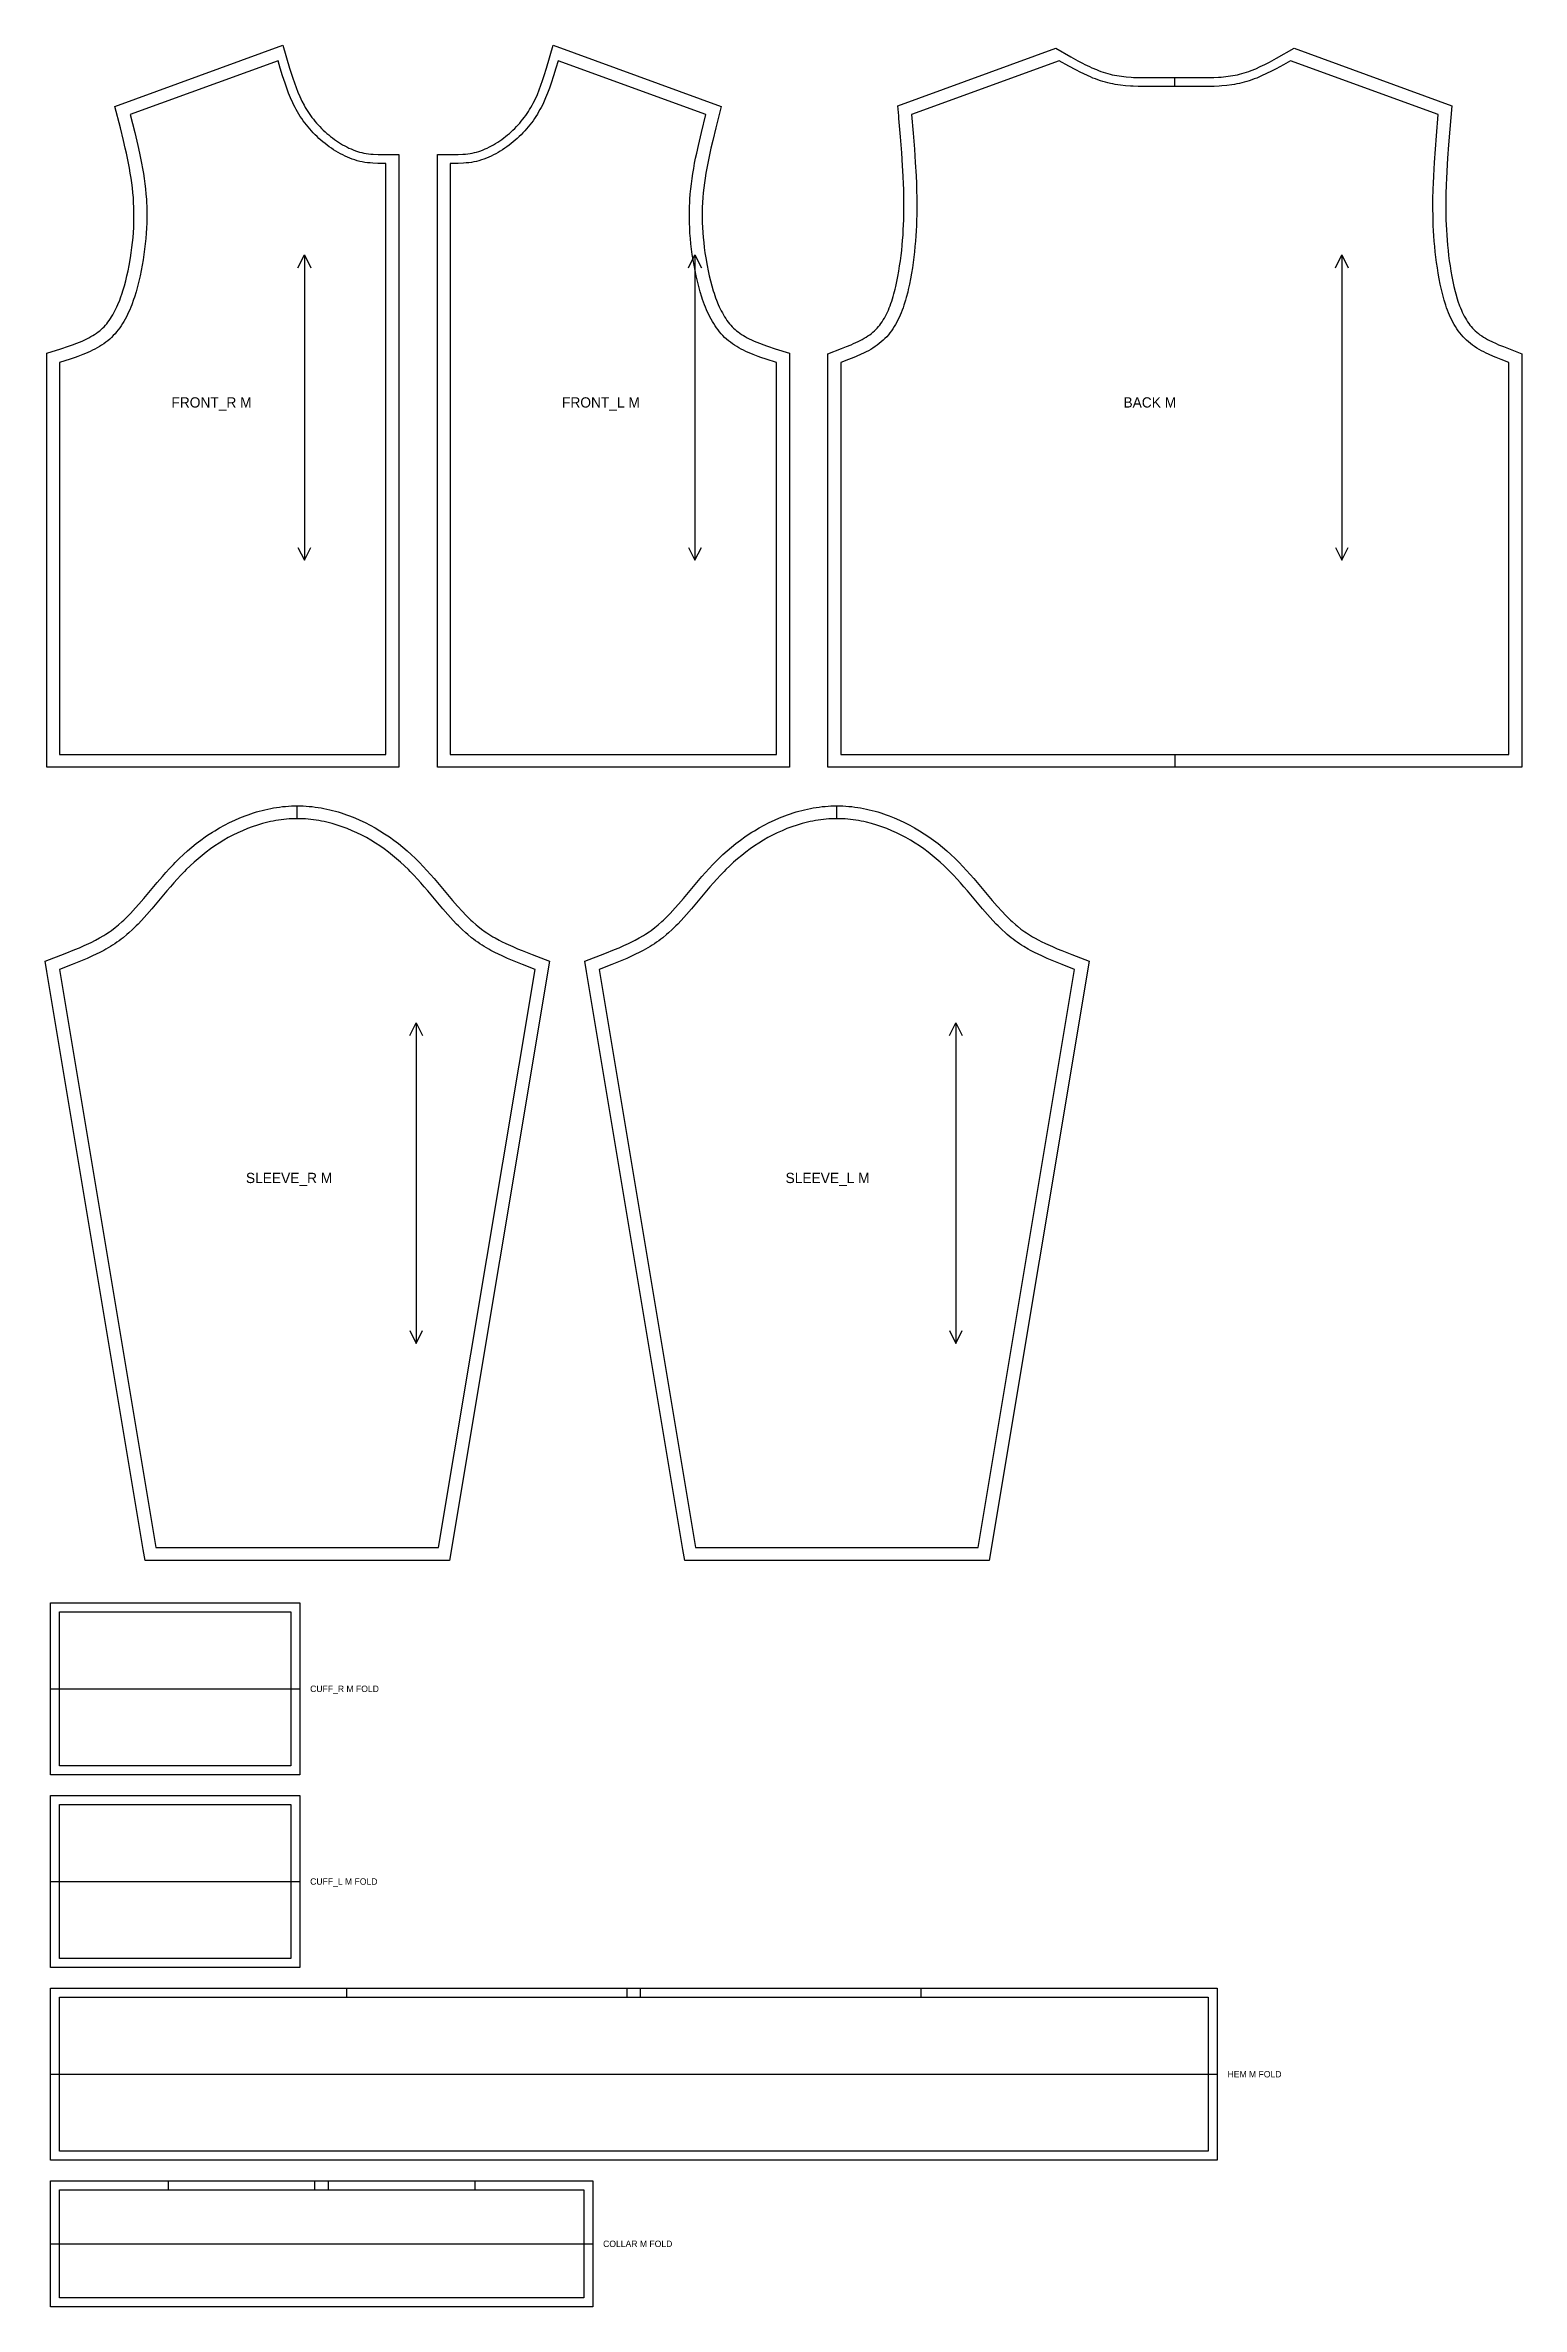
# Model space of a CAD drawing. Extents: x 24 to 1173, y 28 to 1788.
import ezdxf

# ---------------------------------------------------------------- set-up
doc = ezdxf.new("R2010")
doc.units = 0
for name, color, linetype in [('CUT', 7, 'CONTINUOUS'), ('FOLD', 6, 'CONTINUOUS'), ('GRAIN', 3, 'CONTINUOUS'), ('NOTCH', 1, 'CONTINUOUS'), ('SEW', 5, 'CONTINUOUS'), ('TEXT', 2, 'CONTINUOUS')]:
    doc.layers.add(name, color=color, linetype=linetype)

msp = doc.modelspace()

# ---------------------------------------------------------------- linework, layer by layer
at = {"layer": 'CUT'}
for points in [[(289.019, 1703.3), (299, 1703.273), (299, 1226.3), (25, 1226.3), (25, 1548.601), (36.02, 1552.129), (41.953, 1554.096), (45.763, 1555.445), (47.617, 1556.138), (51.207, 1557.57), (52.937, 1558.314), (54.621, 1559.078), (56.256, 1559.864), (57.84, 1560.673), (59.37, 1561.507), (60.844, 1562.367), (62.262, 1563.254), (63.622, 1564.169), (64.923, 1565.114), (66.164, 1566.091), (67.351, 1567.105), (68.468, 1568.142), (69.555, 1569.235), (70.612, 1570.385), (71.639, 1571.59), (72.638, 1572.849), (73.608, 1574.163), (74.55, 1575.529), (75.463, 1576.946), (76.348, 1578.414), (77.205, 1579.929), (78.034, 1581.49), (78.835, 1583.096), (79.608, 1584.743), (80.354, 1586.43), (81.765, 1589.913), (82.431, 1591.705), (83.686, 1595.375), (84.276, 1597.248), (85.386, 1601.06), (86.408, 1604.941), (87.347, 1608.871), (88.212, 1612.829), (89.022, 1616.866), (90.093, 1622.879), (90.712, 1626.862), (91.253, 1630.825), (91.717, 1634.769), (92.104, 1638.697), (92.413, 1642.609), (92.644, 1646.507), (92.796, 1650.393), (92.87, 1654.267), (92.865, 1658.131), (92.78, 1661.987), (92.616, 1665.836), (92.371, 1669.68), (92.045, 1673.521), (91.644, 1677.32), (91.166, 1681.132), (90.617, 1684.957), (90.002, 1688.795), (89.326, 1692.645), (88.592, 1696.508), (87.808, 1700.384), (86.977, 1704.273), (86.105, 1708.174), (84.731, 1714.049), (82.311, 1723.904), (78.089, 1740.596), (208.777, 1788.325), (214.029, 1770.441), (215.211, 1766.592), (216.429, 1762.796), (217.7, 1759.062), (219.036, 1755.397), (220.451, 1751.808), (221.959, 1748.303), (223.574, 1744.888), (225.306, 1741.57), (226.221, 1739.949), (227.171, 1738.353), (228.164, 1736.773), (229.195, 1735.215), (230.267, 1733.679), (231.377, 1732.165), (232.524, 1730.674), (233.709, 1729.208), (234.929, 1727.768), (236.185, 1726.355), (237.475, 1724.97), (238.798, 1723.613), (240.153, 1722.287), (241.54, 1720.992), (242.958, 1719.728), (244.405, 1718.498), (245.881, 1717.302), (247.385, 1716.141), (248.915, 1715.017), (250.471, 1713.929), (252.052, 1712.879), (253.658, 1711.868), (255.264, 1710.91), (256.887, 1709.998), (258.522, 1709.136), (260.168, 1708.326), (261.823, 1707.572), (263.485, 1706.877), (265.154, 1706.243), (266.827, 1705.673), (268.503, 1705.169), (270.18, 1704.735), (271.859, 1704.371), (273.602, 1704.068), (275.384, 1703.828), (277.21, 1703.643), (279.08, 1703.507), (282.944, 1703.354), (286.959, 1703.306)], [(329, 1696.3), (329, 1703.273), (341.041, 1703.306), (345.056, 1703.354), (348.92, 1703.507), (350.79, 1703.643), (352.616, 1703.828), (354.398, 1704.068), (356.141, 1704.371), (357.82, 1704.735), (359.497, 1705.169), (361.173, 1705.673), (362.846, 1706.243), (364.515, 1706.877), (366.177, 1707.572), (367.832, 1708.326), (369.478, 1709.136), (371.113, 1709.998), (372.736, 1710.91), (374.342, 1711.868), (375.948, 1712.879), (377.529, 1713.929), (379.085, 1715.017), (380.615, 1716.141), (382.119, 1717.302), (383.595, 1718.498), (385.042, 1719.728), (386.46, 1720.992), (387.847, 1722.287), (389.202, 1723.613), (390.525, 1724.97), (391.815, 1726.355), (393.071, 1727.768), (394.291, 1729.208), (395.476, 1730.674), (396.623, 1732.165), (397.733, 1733.679), (398.805, 1735.215), (399.836, 1736.773), (400.829, 1738.353), (401.779, 1739.949), (402.694, 1741.57), (403.576, 1743.217), (405.248, 1746.584), (406.807, 1750.044), (408.267, 1753.592), (409.641, 1757.22), (410.943, 1760.921), (412.186, 1764.687), (413.971, 1770.441), (419.223, 1788.325), (549.911, 1740.596), (545.689, 1723.904), (543.269, 1714.049), (541.895, 1708.174), (541.023, 1704.273), (540.192, 1700.384), (539.408, 1696.508), (538.674, 1692.645), (537.998, 1688.795), (537.383, 1684.957), (536.834, 1681.132), (536.356, 1677.32), (535.955, 1673.521), (535.629, 1669.68), (535.384, 1665.836), (535.22, 1661.987), (535.135, 1658.131), (535.13, 1654.267), (535.204, 1650.393), (535.356, 1646.507), (535.587, 1642.609), (535.896, 1638.697), (536.283, 1634.769), (536.747, 1630.825), (537.288, 1626.862), (537.907, 1622.879), (538.978, 1616.866), (539.788, 1612.829), (540.653, 1608.871), (541.592, 1604.941), (542.614, 1601.06), (543.724, 1597.248), (544.314, 1595.375), (545.569, 1591.705), (546.235, 1589.913), (547.646, 1586.43), (548.392, 1584.743), (549.165, 1583.096), (549.966, 1581.49), (550.795, 1579.929), (551.652, 1578.414), (552.537, 1576.946), (553.45, 1575.529), (554.392, 1574.163), (555.362, 1572.849), (556.361, 1571.59), (557.388, 1570.385), (558.445, 1569.235), (559.532, 1568.142), (560.649, 1567.105), (561.836, 1566.091), (563.077, 1565.114), (564.378, 1564.169), (565.738, 1563.254), (567.156, 1562.367), (568.63, 1561.507), (570.16, 1560.673), (571.744, 1559.864), (573.379, 1559.078), (575.063, 1558.314), (576.793, 1557.57), (580.383, 1556.138), (582.237, 1555.445), (586.047, 1554.096), (591.98, 1552.129), (603, 1548.601), (603, 1226.3), (329, 1226.3), (329, 1236.3)], [(688.038, 1733.432), (687.373, 1741.065), (810.231, 1785.935), (821.994, 1779.244), (827.467, 1776.225), (831.091, 1774.314), (832.897, 1773.397), (836.5, 1771.655), (838.297, 1770.834), (841.885, 1769.306), (843.677, 1768.604), (845.468, 1767.945), (847.258, 1767.333), (849.048, 1766.768), (850.844, 1766.253), (852.568, 1765.807), (854.312, 1765.402), (856.074, 1765.037), (859.654, 1764.42), (861.471, 1764.163), (865.157, 1763.747), (868.911, 1763.448), (870.812, 1763.337), (874.661, 1763.182), (878.568, 1763.105), (882.529, 1763.088), (886.539, 1763.115), (898.83, 1763.279), (903, 1763.3), (907.17, 1763.279), (919.461, 1763.115), (923.471, 1763.088), (929.393, 1763.135), (933.271, 1763.249), (937.089, 1763.448), (938.974, 1763.584), (942.695, 1763.94), (946.346, 1764.42), (948.145, 1764.71), (949.926, 1765.037), (951.688, 1765.402), (953.432, 1765.807), (955.156, 1766.253), (956.952, 1766.768), (958.742, 1767.333), (960.532, 1767.945), (962.323, 1768.604), (965.908, 1770.051), (969.5, 1771.655), (973.103, 1773.397), (976.719, 1775.257), (982.176, 1778.221), (995.769, 1785.935), (1118.627, 1741.065), (1117.067, 1723.09), (1116.05, 1710.738), (1115.295, 1700.504), (1114.662, 1690.333), (1114.357, 1684.264), (1114.189, 1680.234), (1113.95, 1672.222), (1113.854, 1664.284), (1113.864, 1660.328), (1113.916, 1656.376), (1114.013, 1652.426), (1114.155, 1648.475), (1114.345, 1644.521), (1114.586, 1640.561), (1114.879, 1636.592), (1115.227, 1632.612), (1115.632, 1628.617), (1116.095, 1624.604), (1116.62, 1620.572), (1117.208, 1616.517), (1117.862, 1612.436), (1118.568, 1608.424), (1119.345, 1604.436), (1120.202, 1600.493), (1121.148, 1596.616), (1121.657, 1594.71), (1122.752, 1590.975), (1123.34, 1589.151), (1124.6, 1585.605), (1125.273, 1583.888), (1125.975, 1582.211), (1126.707, 1580.578), (1127.47, 1578.991), (1128.262, 1577.451), (1129.086, 1575.961), (1129.94, 1574.522), (1130.825, 1573.137), (1131.741, 1571.806), (1132.688, 1570.531), (1133.668, 1569.313), (1134.679, 1568.151), (1135.724, 1567.046), (1136.802, 1566), (1137.968, 1564.965), (1139.196, 1563.965), (1140.492, 1562.993), (1141.855, 1562.046), (1143.284, 1561.125), (1144.777, 1560.227), (1146.332, 1559.352), (1147.946, 1558.497), (1149.615, 1557.661), (1153.108, 1556.04), (1154.924, 1555.251), (1158.677, 1553.701), (1162.568, 1552.174), (1173, 1548.187), (1173, 1226.3), (633, 1226.3), (633, 1548.187), (643.432, 1552.174), (647.323, 1553.701), (651.076, 1555.251), (652.892, 1556.04), (656.385, 1557.661), (658.054, 1558.497), (659.668, 1559.352), (661.223, 1560.227), (662.716, 1561.125), (664.145, 1562.046), (665.508, 1562.993), (666.804, 1563.965), (668.032, 1564.965), (669.198, 1566), (670.276, 1567.046), (671.321, 1568.151), (672.332, 1569.313), (673.312, 1570.531), (674.259, 1571.806), (675.175, 1573.137), (676.06, 1574.522), (676.914, 1575.961), (677.738, 1577.451), (678.53, 1578.991), (679.293, 1580.578), (680.025, 1582.211), (680.727, 1583.888), (681.4, 1585.605), (682.044, 1587.36), (682.66, 1589.151), (683.808, 1592.829), (684.343, 1594.71), (685.337, 1598.545), (685.798, 1600.493), (686.655, 1604.436), (687.432, 1608.424), (688.138, 1612.436), (688.792, 1616.517), (689.38, 1620.572), (689.905, 1624.604), (690.368, 1628.617), (690.773, 1632.612), (691.121, 1636.592), (691.414, 1640.561), (691.655, 1644.521), (691.845, 1648.475), (691.987, 1652.426), (692.084, 1656.376), (692.136, 1660.328), (692.117, 1668.248), (691.948, 1676.217), (691.811, 1680.234), (691.548, 1686.284), (691.102, 1694.393), (690.416, 1704.59), (689.453, 1716.905), (688.218, 1731.36)], [(25.136, 1067.356), (23.789, 1075.436), (39.223, 1081.322), (46.81, 1084.337), (50.511, 1085.885), (54.138, 1087.474), (57.683, 1089.111), (59.422, 1089.951), (62.828, 1091.678), (66.132, 1093.475), (69.327, 1095.352), (70.882, 1096.322), (73.901, 1098.331), (75.368, 1099.374), (78.164, 1101.499), (80.906, 1103.758), (83.6, 1106.144), (84.932, 1107.381), (87.57, 1109.942), (90.177, 1112.608), (94.05, 1116.786), (96.616, 1119.676), (100.46, 1124.143), (110.883, 1136.566), (114.943, 1141.31), (117.722, 1144.468), (120.57, 1147.608), (123.5, 1150.719), (124.998, 1152.26), (128.11, 1155.346), (131.3, 1158.356), (134.567, 1161.286), (137.91, 1164.131), (141.328, 1166.888), (144.821, 1169.551), (148.388, 1172.117), (150.199, 1173.363), (153.875, 1175.775), (155.74, 1176.941), (159.524, 1179.19), (163.379, 1181.325), (167.304, 1183.34), (171.297, 1185.231), (175.358, 1186.994), (179.488, 1188.625), (181.628, 1189.407), (183.786, 1190.153), (185.961, 1190.86), (188.15, 1191.529), (190.354, 1192.159), (192.572, 1192.748), (194.803, 1193.295), (197.047, 1193.8), (199.302, 1194.261), (201.568, 1194.678), (203.844, 1195.05), (206.13, 1195.375), (208.425, 1195.654), (210.727, 1195.884), (213.037, 1196.064), (215.353, 1196.195), (217.674, 1196.273), (220, 1196.3), (222.326, 1196.273), (224.647, 1196.195), (226.963, 1196.064), (229.273, 1195.884), (231.575, 1195.654), (233.87, 1195.375), (236.156, 1195.05), (238.432, 1194.678), (240.698, 1194.261), (242.953, 1193.8), (245.197, 1193.295), (247.428, 1192.748), (249.646, 1192.159), (251.85, 1191.529), (254.039, 1190.86), (256.214, 1190.153), (258.372, 1189.407), (260.512, 1188.625), (264.642, 1186.994), (268.703, 1185.231), (272.696, 1183.34), (276.621, 1181.325), (280.476, 1179.19), (284.26, 1176.941), (287.972, 1174.582), (291.612, 1172.117), (295.179, 1169.551), (298.672, 1166.888), (302.09, 1164.131), (305.433, 1161.286), (308.7, 1158.356), (311.89, 1155.346), (315.002, 1152.26), (317.976, 1149.168), (320.863, 1146.041), (323.676, 1142.89), (326.424, 1139.728), (329.117, 1136.566), (336.969, 1127.192), (340.822, 1122.638), (344.666, 1118.222), (348.527, 1113.978), (351.123, 1111.262), (352.43, 1109.942), (355.068, 1107.381), (356.4, 1106.144), (359.094, 1103.758), (360.459, 1102.613), (363.227, 1100.42), (366.099, 1098.331), (367.593, 1097.314), (369.118, 1096.322), (372.256, 1094.403), (373.868, 1093.475), (377.172, 1091.678), (378.863, 1090.806), (382.317, 1089.111), (384.079, 1088.285), (387.666, 1086.674), (391.331, 1085.107), (395.065, 1083.575), (402.706, 1080.578), (416.211, 1075.436), (338.471, 609), (101.529, 609), (100.136, 617.356)], [(445.136, 1067.356), (443.789, 1075.436), (459.223, 1081.322), (466.81, 1084.337), (470.511, 1085.885), (474.138, 1087.474), (477.683, 1089.111), (479.422, 1089.951), (482.828, 1091.678), (486.132, 1093.475), (489.327, 1095.352), (490.882, 1096.322), (493.901, 1098.331), (495.368, 1099.374), (498.164, 1101.499), (500.906, 1103.758), (503.6, 1106.144), (504.932, 1107.381), (507.57, 1109.942), (510.177, 1112.608), (514.05, 1116.786), (516.616, 1119.676), (520.46, 1124.143), (530.883, 1136.566), (534.943, 1141.31), (537.722, 1144.468), (540.57, 1147.608), (543.5, 1150.719), (544.998, 1152.26), (548.11, 1155.346), (551.3, 1158.356), (554.567, 1161.286), (557.91, 1164.131), (561.328, 1166.888), (564.821, 1169.551), (568.388, 1172.117), (570.199, 1173.363), (573.875, 1175.775), (575.74, 1176.941), (579.524, 1179.19), (583.379, 1181.325), (587.304, 1183.34), (591.297, 1185.231), (595.358, 1186.994), (599.488, 1188.625), (601.628, 1189.407), (603.786, 1190.153), (605.961, 1190.86), (608.15, 1191.529), (610.354, 1192.159), (612.572, 1192.748), (614.803, 1193.295), (617.047, 1193.8), (619.302, 1194.261), (621.568, 1194.678), (623.844, 1195.05), (626.13, 1195.375), (628.425, 1195.654), (630.727, 1195.884), (633.037, 1196.064), (635.353, 1196.195), (637.674, 1196.273), (640, 1196.3), (642.326, 1196.273), (644.647, 1196.195), (646.963, 1196.064), (649.273, 1195.884), (651.575, 1195.654), (653.87, 1195.375), (656.156, 1195.05), (658.432, 1194.678), (660.698, 1194.261), (662.953, 1193.8), (665.197, 1193.295), (667.428, 1192.748), (669.646, 1192.159), (671.85, 1191.529), (674.039, 1190.86), (676.214, 1190.153), (678.372, 1189.407), (680.512, 1188.625), (684.642, 1186.994), (688.703, 1185.231), (692.696, 1183.34), (696.621, 1181.325), (700.476, 1179.19), (704.26, 1176.941), (707.972, 1174.582), (711.612, 1172.117), (715.179, 1169.551), (718.672, 1166.888), (722.09, 1164.131), (725.433, 1161.286), (728.7, 1158.356), (731.89, 1155.346), (735.002, 1152.26), (737.976, 1149.168), (740.863, 1146.041), (743.676, 1142.89), (746.424, 1139.728), (749.117, 1136.566), (756.969, 1127.192), (760.822, 1122.638), (764.666, 1118.222), (768.527, 1113.978), (771.123, 1111.262), (772.43, 1109.942), (775.068, 1107.381), (776.4, 1106.144), (779.094, 1103.758), (780.459, 1102.613), (783.227, 1100.42), (786.099, 1098.331), (787.593, 1097.314), (789.118, 1096.322), (792.256, 1094.403), (793.868, 1093.475), (797.172, 1091.678), (798.863, 1090.806), (802.317, 1089.111), (804.079, 1088.285), (807.666, 1086.674), (811.331, 1085.107), (815.065, 1083.575), (822.706, 1080.578), (836.211, 1075.436), (758.471, 609), (521.529, 609), (520.136, 617.356)], [(28, 576), (222, 576), (222, 442), (28, 442)], [(28, 426), (222, 426), (222, 292), (28, 292)], [(28, 276), (936, 276), (936, 142), (28, 142)], [(28, 126), (450, 126), (450, 28), (28, 28)]]:
    msp.add_lwpolyline(points, close=True, dxfattribs=at)
at = {"layer": 'FOLD'}
for points in [[(28, 509), (222, 509)], [(28, 359), (222, 359)], [(28, 209), (936, 209)], [(28, 77), (450, 77)]]:
    msp.add_lwpolyline(points, dxfattribs=at)
at = {"layer": 'GRAIN'}
for points in [[(220.5, 1615.1), (225.5, 1625.1), (230.5, 1615.1)], [(225.5, 1625.1), (225.5, 1387.5)], [(524.5, 1615.1), (529.5, 1625.1), (534.5, 1615.1)], [(529.5, 1625.1), (529.5, 1387.5)], [(1028, 1615.1), (1033, 1625.1), (1038, 1615.1)], [(1033, 1625.1), (1033, 1387.5)], [(220.5, 1397.5), (225.5, 1387.5), (230.5, 1397.5)], [(524.5, 1397.5), (529.5, 1387.5), (534.5, 1397.5)], [(1028, 1397.5), (1033, 1387.5), (1038, 1397.5)], [(307.5, 1017.456), (312.5, 1027.456), (317.5, 1017.456)], [(312.5, 1027.456), (312.5, 777.844)], [(727.5, 1017.456), (732.5, 1027.456), (737.5, 1017.456)], [(732.5, 1027.456), (732.5, 777.844)], [(307.5, 787.844), (312.5, 777.844), (317.5, 787.844)], [(727.5, 787.844), (732.5, 777.844), (737.5, 787.844)]]:
    msp.add_lwpolyline(points, dxfattribs=at)
at = {"layer": 'NOTCH'}
for points in [[(903, 1756.3), (903, 1763.3)], [(903, 1236.3), (903, 1226.3)], [(220, 1186.3), (220, 1196.3)], [(640, 1186.3), (640, 1196.3)], [(258.5, 269), (258.5, 276)], [(476.815, 269), (476.815, 276)], [(487.185, 269), (487.185, 276)], [(705.5, 269), (705.5, 276)], [(119.66, 119), (119.66, 126)], [(233.614, 119), (233.614, 126)], [(244.386, 119), (244.386, 126)], [(358.34, 119), (358.34, 126)]]:
    msp.add_lwpolyline(points, dxfattribs=at)
at = {"layer": 'SEW'}
for points in [[(289, 1696.3), (282.779, 1696.355), (278.654, 1696.52), (276.604, 1696.669), (274.563, 1696.876), (272.535, 1697.15), (270.52, 1697.5), (268.561, 1697.924), (266.618, 1698.428), (264.691, 1699.007), (262.782, 1699.657), (260.892, 1700.375), (259.021, 1701.157), (257.171, 1702), (255.343, 1702.899), (253.538, 1703.851), (251.757, 1704.853), (250, 1705.9), (248.251, 1707.001), (246.53, 1708.144), (244.837, 1709.327), (243.173, 1710.55), (241.538, 1711.812), (239.934, 1713.112), (238.362, 1714.448), (236.823, 1715.82), (235.316, 1717.227), (233.844, 1718.667), (232.407, 1720.14), (231.007, 1721.645), (229.642, 1723.18), (228.316, 1724.745), (227.028, 1726.339), (225.78, 1727.96), (224.572, 1729.607), (223.406, 1731.281), (222.281, 1732.979), (221.2, 1734.7), (220.166, 1736.438), (219.173, 1738.197), (218.22, 1739.976), (217.304, 1741.775), (216.424, 1743.592), (214.763, 1747.277), (213.221, 1751.024), (211.782, 1754.823), (210.43, 1758.667), (208.531, 1764.499), (206.739, 1770.386), (205, 1776.3), (90, 1734.3), (93.492, 1720.358), (95.854, 1710.396), (97.177, 1704.417), (98.007, 1700.429), (98.79, 1696.44), (99.52, 1692.449), (100.192, 1688.457), (100.799, 1684.463), (101.337, 1680.467), (101.799, 1676.47), (102.182, 1672.446), (102.483, 1668.395), (102.602, 1666.368), (102.775, 1662.31), (102.864, 1658.248), (102.87, 1654.178), (102.792, 1650.101), (102.632, 1646.015), (102.389, 1641.92), (102.065, 1637.813), (101.659, 1633.694), (101.173, 1629.563), (100.607, 1625.417), (99.961, 1621.256), (99.235, 1617.079), (98.431, 1612.884), (97.558, 1608.713), (96.613, 1604.576), (95.578, 1600.448), (94.444, 1596.347), (93.199, 1592.294), (92.533, 1590.29), (91.105, 1586.341), (90.341, 1584.4), (89.543, 1582.484), (88.708, 1580.596), (87.836, 1578.739), (86.925, 1576.913), (85.974, 1575.123), (84.982, 1573.369), (83.948, 1571.655), (82.87, 1569.982), (81.748, 1568.354), (80.579, 1566.772), (79.363, 1565.238), (78.098, 1563.755), (76.784, 1562.325), (75.418, 1560.951), (74, 1559.635), (72.504, 1558.357), (70.954, 1557.138), (69.355, 1555.976), (67.708, 1554.867), (66.016, 1553.808), (64.282, 1552.797), (62.509, 1551.83), (60.698, 1550.905), (58.853, 1550.018), (56.977, 1549.166), (55.071, 1548.347), (53.139, 1547.558), (49.207, 1546.057), (47.212, 1545.339), (43.176, 1543.953), (35, 1541.3), (35, 1236.3), (289, 1236.3)], [(339, 1696.3), (339, 1236.3), (593, 1236.3), (593, 1541.3), (584.824, 1543.953), (580.788, 1545.339), (578.793, 1546.057), (574.861, 1547.558), (572.929, 1548.347), (571.023, 1549.166), (569.147, 1550.018), (567.302, 1550.905), (565.491, 1551.83), (563.718, 1552.797), (561.984, 1553.808), (560.292, 1554.867), (558.645, 1555.976), (557.046, 1557.138), (555.496, 1558.357), (554, 1559.635), (552.582, 1560.951), (551.216, 1562.325), (549.902, 1563.755), (548.637, 1565.238), (547.421, 1566.772), (546.252, 1568.354), (545.13, 1569.982), (544.052, 1571.655), (543.018, 1573.369), (542.026, 1575.123), (541.075, 1576.913), (540.164, 1578.739), (539.292, 1580.596), (538.457, 1582.484), (537.659, 1584.4), (536.895, 1586.341), (535.467, 1590.29), (534.801, 1592.294), (533.556, 1596.347), (532.422, 1600.448), (531.387, 1604.576), (530.442, 1608.713), (529.569, 1612.884), (528.765, 1617.079), (528.039, 1621.256), (527.393, 1625.417), (526.827, 1629.563), (526.341, 1633.694), (525.935, 1637.813), (525.611, 1641.92), (525.368, 1646.015), (525.208, 1650.101), (525.13, 1654.178), (525.136, 1658.248), (525.225, 1662.31), (525.398, 1666.368), (525.517, 1668.395), (525.818, 1672.446), (526.201, 1676.47), (526.663, 1680.467), (527.201, 1684.463), (527.808, 1688.457), (528.48, 1692.449), (529.21, 1696.44), (529.993, 1700.429), (530.823, 1704.417), (532.146, 1710.396), (534.508, 1720.358), (538, 1734.3), (423, 1776.3), (421.261, 1770.386), (419.469, 1764.499), (417.57, 1758.667), (416.218, 1754.823), (414.779, 1751.024), (413.237, 1747.277), (411.576, 1743.592), (410.696, 1741.775), (409.78, 1739.976), (408.827, 1738.197), (407.834, 1736.438), (406.8, 1734.7), (405.719, 1732.979), (404.594, 1731.281), (403.428, 1729.607), (402.22, 1727.96), (400.972, 1726.339), (399.684, 1724.745), (398.358, 1723.18), (396.993, 1721.645), (395.593, 1720.14), (394.156, 1718.667), (392.684, 1717.227), (391.177, 1715.82), (389.638, 1714.448), (388.066, 1713.112), (386.462, 1711.812), (384.827, 1710.55), (383.163, 1709.327), (381.47, 1708.144), (379.749, 1707.001), (378, 1705.9), (376.243, 1704.853), (374.462, 1703.851), (372.657, 1702.899), (370.829, 1702), (368.979, 1701.157), (367.108, 1700.375), (365.218, 1699.657), (363.309, 1699.007), (361.382, 1698.428), (359.439, 1697.924), (357.48, 1697.5), (355.465, 1697.15), (353.437, 1696.876), (351.396, 1696.669), (349.346, 1696.52), (345.221, 1696.355)], [(698, 1734.3), (699.247, 1719.798), (700.236, 1707.384), (700.955, 1697.062), (701.537, 1686.77), (701.804, 1680.612), (701.943, 1676.516), (702.116, 1668.37), (702.146, 1664.309), (702.136, 1660.249), (702.082, 1656.189), (701.983, 1652.125), (701.836, 1648.055), (701.64, 1643.978), (701.391, 1639.89), (701.088, 1635.789), (700.729, 1631.673), (700.31, 1627.539), (699.83, 1623.386), (699.287, 1619.209), (698.677, 1615.008), (698, 1610.78), (697.265, 1606.605), (696.45, 1602.422), (695.543, 1598.249), (695.051, 1596.173), (693.983, 1592.053), (693.404, 1590.014), (692.148, 1585.992), (691.467, 1584.012), (690.75, 1582.058), (689.995, 1580.131), (689.2, 1578.233), (688.363, 1576.368), (687.484, 1574.537), (686.56, 1572.743), (685.591, 1570.989), (684.574, 1569.276), (683.508, 1567.608), (682.392, 1565.987), (681.223, 1564.415), (680.002, 1562.895), (678.725, 1561.429), (677.391, 1560.02), (676, 1558.67), (674.512, 1557.348), (672.965, 1556.088), (671.362, 1554.885), (669.707, 1553.736), (668.003, 1552.637), (666.253, 1551.585), (664.463, 1550.576), (662.633, 1549.607), (660.769, 1548.674), (658.874, 1547.773), (655.003, 1546.054), (653.034, 1545.229), (649.048, 1543.628), (643, 1541.3), (643, 1236.3), (1163, 1236.3), (1163, 1541.3), (1156.952, 1543.628), (1152.966, 1545.229), (1150.997, 1546.054), (1147.126, 1547.773), (1145.231, 1548.674), (1143.367, 1549.607), (1141.537, 1550.576), (1139.747, 1551.585), (1137.997, 1552.637), (1136.293, 1553.736), (1134.638, 1554.885), (1133.035, 1556.088), (1131.488, 1557.348), (1130, 1558.67), (1128.609, 1560.02), (1127.275, 1561.429), (1125.998, 1562.895), (1124.777, 1564.415), (1123.608, 1565.987), (1122.492, 1567.608), (1121.426, 1569.276), (1120.409, 1570.989), (1119.44, 1572.743), (1118.516, 1574.537), (1117.637, 1576.368), (1116.8, 1578.233), (1116.005, 1580.131), (1115.25, 1582.058), (1114.533, 1584.012), (1113.852, 1585.992), (1112.596, 1590.014), (1112.017, 1592.053), (1110.949, 1596.173), (1110.457, 1598.249), (1109.55, 1602.422), (1108.735, 1606.605), (1108, 1610.78), (1107.323, 1615.008), (1106.713, 1619.209), (1106.17, 1623.386), (1105.69, 1627.539), (1105.271, 1631.673), (1104.912, 1635.789), (1104.609, 1639.89), (1104.36, 1643.978), (1104.164, 1648.055), (1104.017, 1652.125), (1103.918, 1656.189), (1103.864, 1660.249), (1103.854, 1664.309), (1103.884, 1668.37), (1104.057, 1676.516), (1104.196, 1680.612), (1104.463, 1686.77), (1105.045, 1697.062), (1105.764, 1707.384), (1106.581, 1717.727), (1108, 1734.3), (993, 1776.3), (987.435, 1773.142), (981.852, 1770.061), (978.11, 1768.089), (974.347, 1766.208), (970.557, 1764.443), (966.734, 1762.815), (964.809, 1762.06), (962.874, 1761.348), (960.928, 1760.682), (958.97, 1760.065), (957, 1759.5), (955.101, 1759.009), (953.19, 1758.565), (951.268, 1758.167), (949.336, 1757.812), (947.393, 1757.498), (943.48, 1756.984), (939.532, 1756.606), (937.546, 1756.463), (933.551, 1756.254), (929.531, 1756.136), (923.459, 1756.088), (919.388, 1756.116), (907.106, 1756.279), (903, 1756.3), (898.894, 1756.279), (886.612, 1756.116), (882.541, 1756.088), (878.488, 1756.105), (874.456, 1756.185), (870.448, 1756.346), (868.454, 1756.463), (864.49, 1756.779), (860.559, 1757.223), (856.664, 1757.812), (854.732, 1758.167), (852.81, 1758.565), (850.899, 1759.009), (849, 1759.5), (847.03, 1760.065), (845.072, 1760.682), (843.126, 1761.348), (841.191, 1762.06), (839.266, 1762.815), (837.35, 1763.61), (835.443, 1764.443), (831.653, 1766.208), (829.768, 1767.136), (826.017, 1769.065), (820.423, 1772.102), (813, 1776.3)], [(35, 1069), (110, 619), (330, 619), (405, 1069), (395.211, 1072.758), (391.326, 1074.3), (387.471, 1075.882), (383.655, 1077.514), (379.886, 1079.207), (376.173, 1080.973), (374.34, 1081.887), (370.727, 1083.783), (368.95, 1084.769), (365.456, 1086.82), (363.743, 1087.889), (362.054, 1088.989), (360.389, 1090.121), (358.75, 1091.287), (357.176, 1092.458), (355.627, 1093.661), (352.596, 1096.157), (351.114, 1097.448), (348.206, 1100.107), (345.369, 1102.861), (343.974, 1104.27), (341.226, 1107.146), (337.188, 1111.583), (333.226, 1116.134), (329.309, 1120.764), (321.481, 1130.109), (318.84, 1133.21), (316.169, 1136.284), (313.457, 1139.322), (310.695, 1142.313), (307.875, 1145.245), (306.415, 1146.711), (303.441, 1149.588), (300.399, 1152.387), (297.29, 1155.104), (294.113, 1157.736), (290.871, 1160.279), (287.564, 1162.729), (284.194, 1165.083), (280.762, 1167.335), (277.268, 1169.484), (273.713, 1171.524), (270.1, 1173.452), (266.428, 1175.264), (262.699, 1176.956), (258.913, 1178.525), (255.023, 1179.984), (251.031, 1181.324), (246.99, 1182.518), (242.908, 1183.56), (240.853, 1184.023), (238.79, 1184.445), (236.721, 1184.826), (234.645, 1185.165), (232.563, 1185.461), (230.476, 1185.714), (228.386, 1185.923), (226.292, 1186.087), (224.196, 1186.205), (222.098, 1186.276), (220, 1186.3), (217.902, 1186.276), (215.804, 1186.205), (213.708, 1186.087), (211.614, 1185.923), (209.524, 1185.714), (207.437, 1185.461), (205.355, 1185.165), (203.279, 1184.826), (201.21, 1184.445), (199.147, 1184.023), (197.092, 1183.56), (193.01, 1182.518), (188.969, 1181.324), (184.977, 1179.984), (181.087, 1178.525), (177.301, 1176.956), (173.572, 1175.264), (169.9, 1173.452), (166.287, 1171.524), (162.732, 1169.484), (159.238, 1167.335), (155.806, 1165.083), (152.436, 1162.729), (149.129, 1160.279), (145.887, 1157.736), (142.71, 1155.104), (139.601, 1152.387), (136.559, 1149.588), (133.585, 1146.711), (132.125, 1145.245), (129.305, 1142.313), (126.543, 1139.322), (123.831, 1136.284), (121.16, 1133.21), (118.519, 1130.109), (110.691, 1120.764), (106.774, 1116.134), (102.812, 1111.583), (98.774, 1107.146), (96.026, 1104.27), (94.631, 1102.861), (91.794, 1100.107), (88.886, 1097.448), (87.404, 1096.157), (84.373, 1093.661), (82.824, 1092.458), (81.25, 1091.287), (79.611, 1090.121), (77.946, 1088.989), (76.257, 1087.889), (74.544, 1086.82), (71.05, 1084.769), (69.273, 1083.783), (65.66, 1081.887), (63.827, 1080.973), (60.114, 1079.207), (56.345, 1077.514), (52.529, 1075.882), (48.674, 1074.3), (44.789, 1072.758)], [(455, 1069), (530, 619), (750, 619), (825, 1069), (815.211, 1072.758), (811.326, 1074.3), (807.471, 1075.882), (803.655, 1077.514), (799.886, 1079.207), (796.173, 1080.973), (794.34, 1081.887), (790.727, 1083.783), (788.95, 1084.769), (785.456, 1086.82), (783.743, 1087.889), (782.054, 1088.989), (780.389, 1090.121), (778.75, 1091.287), (777.176, 1092.458), (775.627, 1093.661), (772.596, 1096.157), (771.114, 1097.448), (768.206, 1100.107), (765.369, 1102.861), (763.974, 1104.27), (761.226, 1107.146), (757.188, 1111.583), (753.226, 1116.134), (749.309, 1120.764), (741.481, 1130.109), (738.84, 1133.21), (736.169, 1136.284), (733.457, 1139.322), (730.695, 1142.313), (727.875, 1145.245), (726.415, 1146.711), (723.441, 1149.588), (720.399, 1152.387), (717.29, 1155.104), (714.113, 1157.736), (710.871, 1160.279), (707.564, 1162.729), (704.194, 1165.083), (700.762, 1167.335), (697.268, 1169.484), (693.713, 1171.524), (690.1, 1173.452), (686.428, 1175.264), (682.699, 1176.956), (678.913, 1178.525), (675.023, 1179.984), (671.031, 1181.324), (666.99, 1182.518), (662.908, 1183.56), (660.853, 1184.023), (658.79, 1184.445), (656.721, 1184.826), (654.645, 1185.165), (652.563, 1185.461), (650.476, 1185.714), (648.386, 1185.923), (646.292, 1186.087), (644.196, 1186.205), (642.098, 1186.276), (640, 1186.3), (637.902, 1186.276), (635.804, 1186.205), (633.708, 1186.087), (631.614, 1185.923), (629.524, 1185.714), (627.437, 1185.461), (625.355, 1185.165), (623.279, 1184.826), (621.21, 1184.445), (619.147, 1184.023), (617.092, 1183.56), (613.01, 1182.518), (608.969, 1181.324), (604.977, 1179.984), (601.087, 1178.525), (597.301, 1176.956), (593.572, 1175.264), (589.9, 1173.452), (586.287, 1171.524), (582.732, 1169.484), (579.238, 1167.335), (575.806, 1165.083), (572.436, 1162.729), (569.129, 1160.279), (565.887, 1157.736), (562.71, 1155.104), (559.601, 1152.387), (556.559, 1149.588), (553.585, 1146.711), (552.125, 1145.245), (549.305, 1142.313), (546.543, 1139.322), (543.831, 1136.284), (541.16, 1133.21), (538.519, 1130.109), (530.691, 1120.764), (526.774, 1116.134), (522.812, 1111.583), (518.774, 1107.146), (516.026, 1104.27), (514.631, 1102.861), (511.794, 1100.107), (508.886, 1097.448), (507.404, 1096.157), (504.373, 1093.661), (502.824, 1092.458), (501.25, 1091.287), (499.611, 1090.121), (497.946, 1088.989), (496.257, 1087.889), (494.544, 1086.82), (491.05, 1084.769), (489.273, 1083.783), (485.66, 1081.887), (483.827, 1080.973), (480.114, 1079.207), (476.345, 1077.514), (472.529, 1075.882), (468.674, 1074.3), (464.789, 1072.758)], [(35, 569), (215, 569), (215, 449), (35, 449)], [(35, 419), (215, 419), (215, 299), (35, 299)], [(35, 269), (929, 269), (929, 149), (35, 149)], [(35, 119), (443, 119), (443, 35), (35, 35)]]:
    msp.add_lwpolyline(points, close=True, dxfattribs=at)

# ---------------------------------------------------------------- texts
at = {"layer": 'TEXT'}
for s, height, p in [('FRONT_R M', 8, (122, 1506.3)), ('FRONT_L M', 8, (426, 1506.3)), ('BACK M', 8, (863, 1506.3)), ('SLEEVE_R M', 8, (180, 902.65)), ('SLEEVE_L M', 8, (600, 902.65)), ('CUFF_R M FOLD', 5, (230, 506.5)), ('CUFF_L M FOLD', 5, (230, 356.5)), ('HEM M FOLD', 5, (944, 206.5)), ('COLLAR M FOLD', 5, (458, 74.5))]:
    msp.add_text(s, height=height, dxfattribs=at).set_placement(p)

doc.saveas('drawing.dxf')
